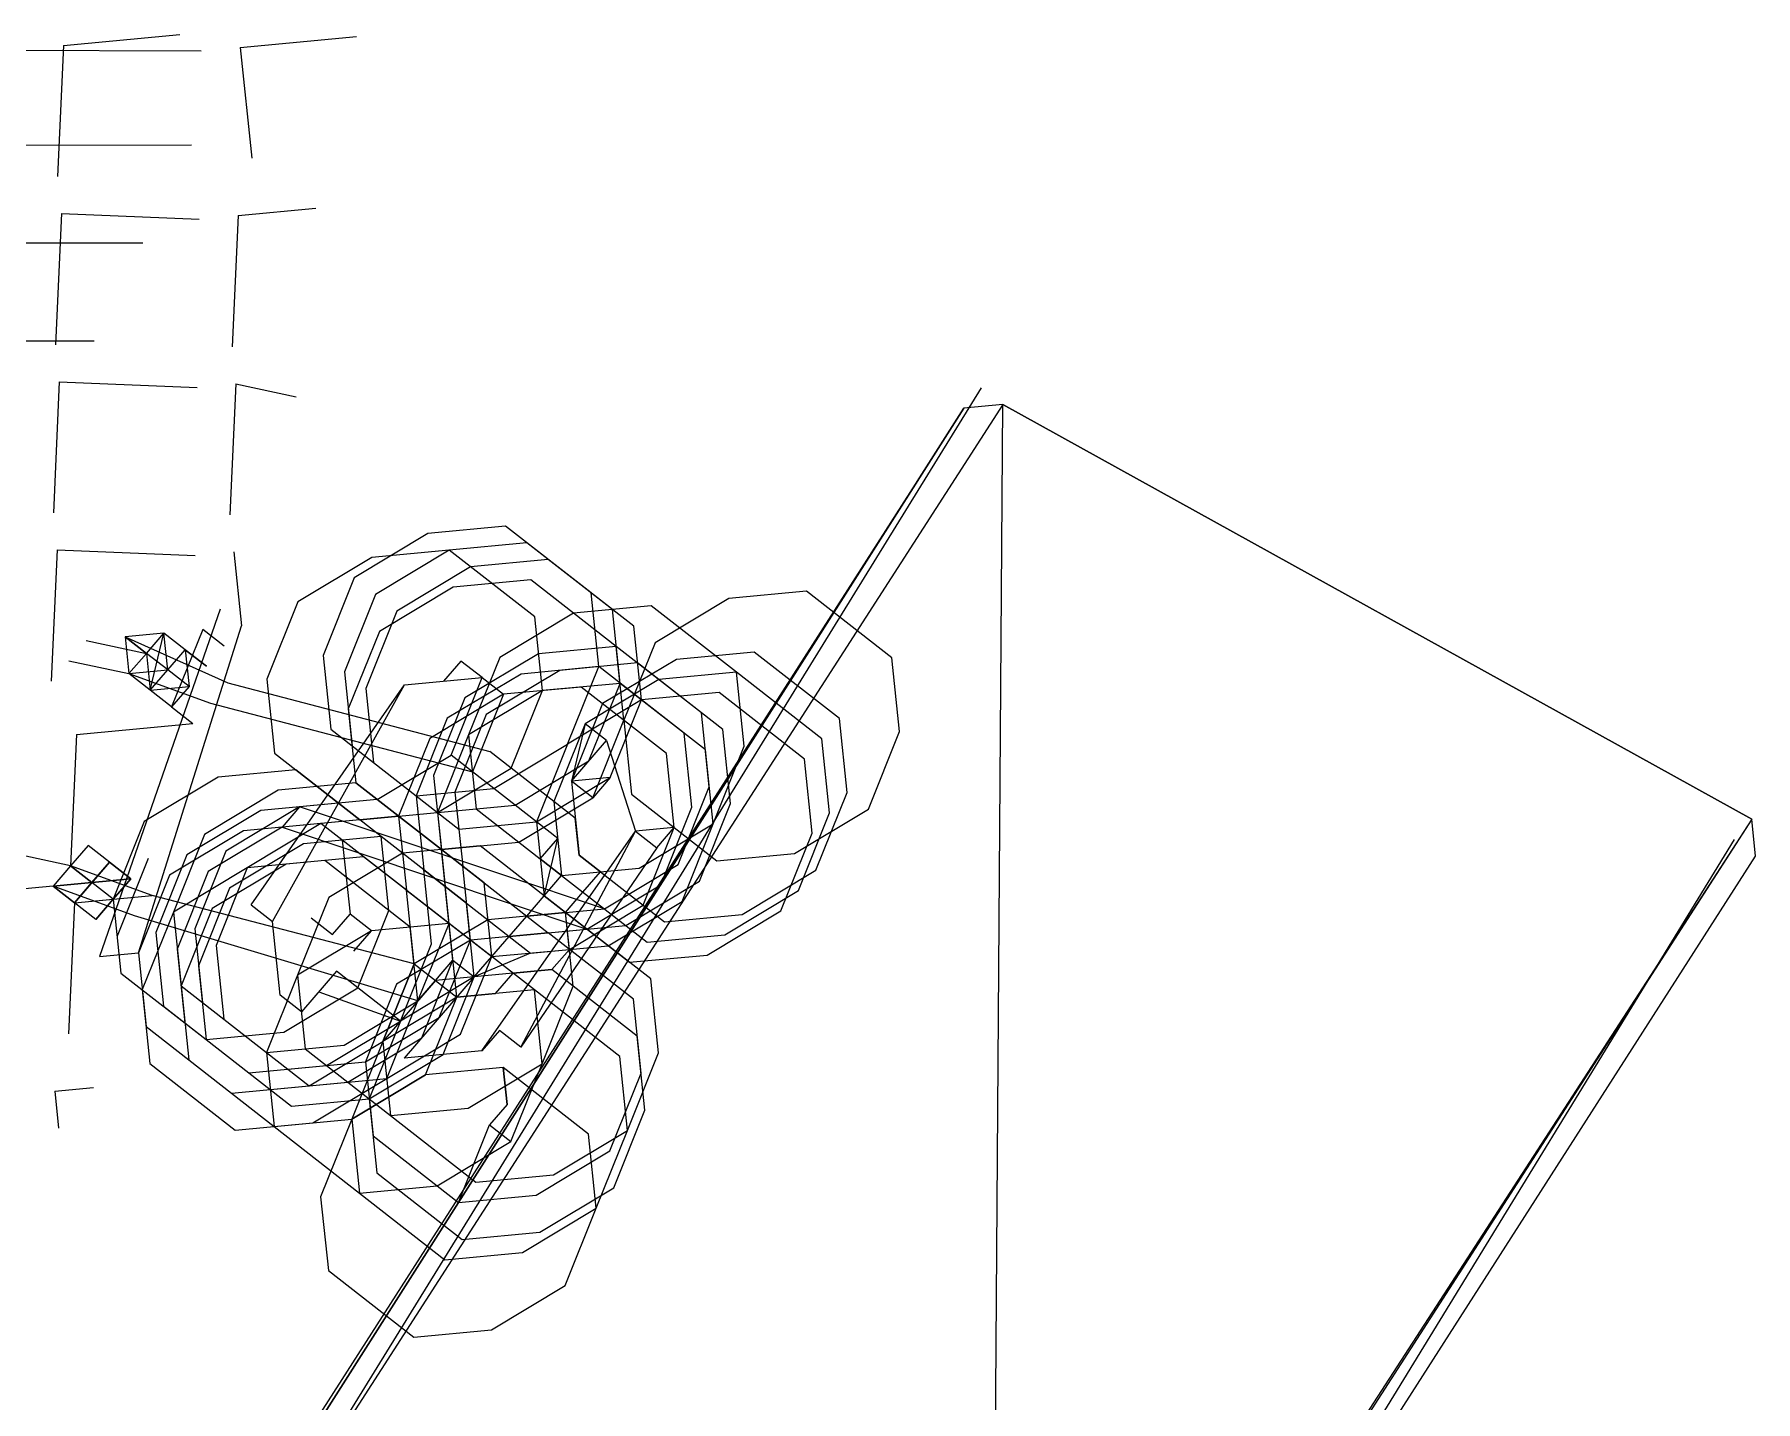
# Paper-space layout '01 Roof Support Layout' of a CAD drawing. Header units: millimetres. Extents: x 5 to 415, y 7 to 290.
# Drawn here: x 130.479 to 134.464, y 115.396 to 118.562 of the extents above; entities that cross this region are included whole.
import ezdxf

# ---------------------------------------------------------------- set-up
doc = ezdxf.new("R2010")
doc.units = ezdxf.units.MM
doc.layers.add('GA_REFERENCE', color=253, linetype='Continuous')

# ---------------------------------------------------------------- blocks, each defined once
blk = doc.blocks.new('SHEET_01_ROOF')
at = {"layer": 'GA_REFERENCE', "lineweight": 5}
for p, q in [((130.8652, 118.5236), (126.4149, 118.5358)), ((130.546, 118.5367), (130.5323, 118.2329)), ((130.546, 118.5367), (130.8158, 118.5622)), ((130.9552, 118.5321), (131.2249, 118.5576)), ((130.9552, 118.5321), (130.9819, 118.2753)), ((130.8426, 118.3054), (126.2123, 118.3006)), ((130.5412, 118.1473), (130.5275, 117.8435)), ((130.5412, 118.1473), (130.8604, 118.1342)), ((130.9503, 118.1427), (130.9366, 117.8389)), ((130.9503, 118.1427), (131.1301, 118.1597)), ((130.73, 118.0787), (126.0997, 118.0739)), ((130.6174, 117.852), (125.9872, 117.8472)), ((130.5364, 117.7579), (130.5227, 117.4541)), ((130.5364, 117.7579), (130.8556, 117.7448)), ((130.9455, 117.7533), (130.9317, 117.4495)), ((130.9455, 117.7533), (131.0848, 117.7232)), ((131.0016, 115.036), (132.6717, 117.7433)), ((132.6312, 117.6963), (130.9521, 115.0745)), ((132.6312, 117.6963), (130.9926, 115.1216)), ((130.9926, 115.1216), (132.6312, 117.6963)), ((132.6312, 117.6963), (130.9926, 115.1216)), ((132.7211, 117.7048), (131.0016, 115.036)), ((132.7211, 117.7048), (132.6312, 117.6963)), ((132.7211, 117.7048), (132.6312, 117.6963)), ((132.6954, 114.029), (132.7211, 117.7048)), ((132.6954, 114.029), (132.7211, 117.7048)), ((134.4555, 116.7448), (132.7211, 117.7048)), ((132.7211, 117.7048), (134.4555, 116.7448)), ((134.4555, 116.7448), (132.7211, 117.7048)), ((131.57, 117.4233), (131.3902, 117.4063)), ((131.7677, 117.2691), (131.57, 117.4233)), ((131.3902, 117.4063), (131.2193, 117.3038)), ((131.6194, 117.3847), (131.4396, 117.3678)), ((131.8171, 117.2305), (131.6194, 117.3847)), ((130.5316, 117.3685), (130.5178, 117.0647)), ((130.5316, 117.3685), (130.8507, 117.3554)), ((130.9406, 117.3639), (130.9585, 117.1927)), ((131.2598, 117.3508), (131.0889, 117.2482)), ((131.4396, 117.3678), (131.2598, 117.3508)), ((131.4396, 117.3678), (131.2687, 117.2652)), ((131.6373, 117.2136), (131.4396, 117.3678)), ((131.6688, 117.3462), (131.489, 117.3292)), ((131.8666, 117.1919), (131.6688, 117.3462)), ((131.2193, 117.3038), (131.1472, 117.1241)), ((131.489, 117.3292), (131.3181, 117.2267)), ((131.6284, 117.2992), (131.4485, 117.2822)), ((131.8261, 117.1449), (131.6284, 117.2992)), ((131.2687, 117.2652), (131.1966, 117.0856)), ((131.4485, 117.2822), (131.2776, 117.1796)), ((131.7856, 117.0979), (131.7677, 117.2691)), ((132.0869, 117.256), (131.916, 117.1534)), ((132.0869, 117.256), (131.916, 117.1534)), ((132.0869, 117.256), (131.916, 117.1534)), ((132.2667, 117.2729), (132.0869, 117.256)), ((132.2667, 117.2729), (132.0869, 117.256)), ((132.2667, 117.2729), (132.0869, 117.256)), ((132.4643, 117.1187), (132.2667, 117.2729)), ((132.4643, 117.1187), (132.2667, 117.2729)), ((132.4643, 117.1187), (132.2667, 117.2729)), ((130.9091, 117.2313), (130.6296, 116.427)), ((131.0889, 117.2482), (131.0168, 117.0686)), ((131.3181, 117.2267), (131.246, 117.047)), ((131.7272, 117.2221), (131.5563, 117.1195)), ((131.9071, 117.239), (131.7272, 117.2221)), ((131.835, 117.0593), (131.8171, 117.2305)), ((132.1047, 117.0848), (131.9071, 117.239)), ((130.7787, 117.1758), (130.6887, 117.1673)), ((130.7195, 116.4355), (130.9585, 117.1927)), ((130.7382, 117.1287), (130.7787, 117.1758)), ((130.7382, 117.1287), (130.7787, 117.1758)), ((130.7471, 117.0431), (130.7787, 117.1758)), ((130.7876, 117.0902), (130.7787, 117.1758)), ((130.8281, 117.1372), (130.7787, 117.1758)), ((130.8686, 117.1842), (130.7965, 117.0046)), ((130.918, 117.1457), (130.8686, 117.1842)), ((131.2776, 117.1796), (131.2055, 117)), ((131.6551, 117.0424), (131.6373, 117.2136)), ((131.8844, 117.0208), (131.8666, 117.1919)), ((130.5988, 117.1588), (130.7382, 117.1287)), ((130.6887, 117.1673), (130.9269, 117.0601)), ((130.7382, 117.1287), (130.6887, 117.1673)), ((130.6887, 117.1673), (130.6977, 117.0817)), ((130.6887, 117.1673), (130.7382, 117.1287)), ((130.7382, 117.1287), (130.6887, 117.1673)), ((130.7876, 117.0902), (130.8281, 117.1372)), ((130.7876, 117.0902), (130.8281, 117.1372)), ((130.7876, 117.0902), (130.8281, 117.1372)), ((130.8281, 117.1372), (130.8281, 117.1372)), ((130.8281, 117.1372), (130.837, 117.0516)), ((130.8281, 117.1372), (130.8281, 117.1372)), ((130.8281, 117.1372), (130.837, 117.0516)), ((130.8281, 117.1372), (130.837, 117.0516)), ((130.8281, 117.1372), (130.8775, 117.0987)), ((130.8775, 117.0987), (130.8281, 117.1372)), ((130.8281, 117.1372), (130.837, 117.0516)), ((131.8261, 117.1449), (131.6462, 117.128)), ((131.8261, 117.1449), (131.6462, 117.128)), ((131.8261, 117.1449), (131.6462, 117.128)), ((131.8261, 117.1449), (131.6462, 117.128)), ((131.8261, 117.1449), (131.6462, 117.128)), ((131.8261, 117.1449), (131.6462, 117.128)), ((131.8261, 117.1449), (131.6462, 117.128)), ((131.8261, 117.1449), (131.6462, 117.128)), ((131.8261, 117.1449), (131.6462, 117.128)), ((131.8261, 117.1449), (131.6462, 117.128)), ((131.8261, 117.1449), (131.6462, 117.128)), ((132.0237, 116.9907), (131.8261, 117.1449)), ((131.8439, 116.9737), (131.8261, 117.1449)), ((132.0237, 116.9907), (131.8261, 117.1449)), ((132.0237, 116.9907), (131.8261, 117.1449)), ((132.0237, 116.9907), (131.8261, 117.1449)), ((132.0237, 116.9907), (131.8261, 117.1449)), ((132.0237, 116.9907), (131.8261, 117.1449)), ((132.0237, 116.9907), (131.8261, 117.1449)), ((132.0237, 116.9907), (131.8261, 117.1449)), ((132.0237, 116.9907), (131.8261, 117.1449)), ((132.0237, 116.9907), (131.8261, 117.1449)), ((132.0237, 116.9907), (131.8261, 117.1449)), ((131.916, 117.1534), (131.8439, 116.9737)), ((131.916, 117.1534), (131.8439, 116.9737)), ((131.916, 117.1534), (131.8439, 116.9737)), ((130.5583, 117.1117), (130.6977, 117.0817)), ((130.6977, 117.0817), (130.7382, 117.1287)), ((130.7382, 117.1287), (130.6977, 117.0817)), ((130.6977, 117.0817), (130.7382, 117.1287)), ((130.7876, 117.0902), (130.7382, 117.1287)), ((130.7382, 117.1287), (130.7382, 117.1287)), ((130.7382, 117.1287), (130.7471, 117.0431)), ((130.7876, 117.0902), (130.7382, 117.1287)), ((130.7876, 117.0902), (130.7382, 117.1287)), ((131.1472, 117.1241), (131.165, 116.9529)), ((131.4664, 117.111), (131.4259, 117.064)), ((131.5158, 117.0725), (131.4664, 117.111)), ((131.6462, 117.128), (131.4753, 117.0254)), ((131.6462, 117.128), (131.4753, 117.0254)), ((131.6462, 117.128), (131.4753, 117.0254)), ((131.6462, 117.128), (131.4753, 117.0254)), ((131.6462, 117.128), (131.4753, 117.0254)), ((131.6462, 117.128), (131.4753, 117.0254)), ((131.6462, 117.128), (131.4753, 117.0254)), ((131.6462, 117.128), (131.4753, 117.0254)), ((131.6462, 117.128), (131.4753, 117.0254)), ((131.6462, 117.128), (131.4753, 117.0254)), ((131.6462, 117.128), (131.4753, 117.0254)), ((131.5563, 117.1195), (131.4842, 116.9398)), ((131.7856, 117.0979), (131.6057, 117.0809)), ((131.7856, 117.0979), (131.6057, 117.0809)), ((131.7856, 117.0979), (131.6057, 117.0809)), ((131.7856, 117.0979), (131.6057, 117.0809)), ((131.7856, 117.0979), (131.6057, 117.0809)), ((131.8755, 117.1064), (131.6956, 117.0894)), ((131.8755, 117.1064), (131.6956, 117.0894)), ((131.7135, 116.9182), (131.7856, 117.0979)), ((131.9832, 116.9437), (131.7856, 117.0979)), ((131.9832, 116.9437), (131.7856, 117.0979)), ((131.9832, 116.9437), (131.7856, 117.0979)), ((131.9832, 116.9437), (131.7856, 117.0979)), ((131.9832, 116.9437), (131.7856, 117.0979)), ((131.9654, 117.1148), (131.7945, 117.0123)), ((131.9654, 117.1148), (131.7945, 117.0123)), ((131.9654, 117.1148), (131.7945, 117.0123)), ((131.9654, 117.1148), (131.7945, 117.0123)), ((132.0731, 116.9522), (131.8755, 117.1064)), ((132.0731, 116.9522), (131.8755, 117.1064)), ((132.1452, 117.1318), (131.9654, 117.1148)), ((132.1452, 117.1318), (131.9654, 117.1148)), ((132.1452, 117.1318), (131.9654, 117.1148)), ((132.1452, 117.1318), (131.9654, 117.1148)), ((132.3429, 116.9776), (132.1452, 117.1318)), ((132.3429, 116.9776), (132.1452, 117.1318)), ((132.3429, 116.9776), (132.1452, 117.1318)), ((132.3429, 116.9776), (132.1452, 117.1318)), ((132.4822, 116.9475), (132.4643, 117.1187)), ((132.4822, 116.9475), (132.4643, 117.1187)), ((132.4822, 116.9475), (132.4643, 117.1187)), ((130.6977, 117.0817), (130.7876, 117.0902)), ((130.6977, 117.0817), (130.8864, 117.0131)), ((130.6977, 117.0817), (130.6977, 117.0817)), ((130.6977, 117.0817), (130.6977, 117.0817)), ((130.7471, 117.0431), (130.6977, 117.0817)), ((130.7471, 117.0431), (130.7876, 117.0902)), ((130.7471, 117.0431), (130.7876, 117.0902)), ((130.7471, 117.0431), (130.7876, 117.0902)), ((130.7471, 117.0431), (130.7876, 117.0902)), ((130.7471, 117.0431), (130.7876, 117.0902)), ((130.837, 117.0516), (130.7876, 117.0902)), ((130.9269, 117.0601), (131.5336, 116.9013)), ((131.0168, 117.0686), (131.0346, 116.8974)), ((131.1966, 117.0856), (131.2145, 116.9144)), ((131.336, 117.0555), (131.5158, 117.0725)), ((131.6057, 117.0809), (131.4348, 116.9784)), ((131.6057, 117.0809), (131.4348, 116.9784)), ((131.6057, 117.0809), (131.4348, 116.9784)), ((131.6057, 117.0809), (131.4348, 116.9784)), ((131.6057, 117.0809), (131.4348, 116.9784)), ((131.4437, 116.8928), (131.5158, 117.0725)), ((131.5158, 117.0725), (131.5652, 117.0339)), ((131.6956, 117.0894), (131.5247, 116.9869)), ((131.6956, 117.0894), (131.5247, 116.9869)), ((131.835, 117.0593), (131.6551, 117.0424)), ((131.835, 117.0593), (131.6551, 117.0424)), ((131.9249, 117.0678), (131.754, 116.9652)), ((131.7629, 116.8797), (131.835, 117.0593)), ((132.0326, 116.9051), (131.835, 117.0593)), ((132.0326, 116.9051), (131.835, 117.0593)), ((132.1047, 117.0848), (131.9249, 117.0678)), ((132.1225, 116.9136), (132.1047, 117.0848)), ((132.3024, 116.9306), (132.1047, 117.0848)), ((130.7471, 117.0431), (130.837, 117.0516)), ((130.7471, 117.0431), (130.7471, 117.0431)), ((130.7965, 117.0046), (130.7471, 117.0431)), ((130.7471, 117.0431), (130.7471, 117.0431)), ((130.7471, 117.0431), (130.7471, 117.0431)), ((130.837, 117.0516), (130.7965, 117.0046)), ((130.837, 117.0516), (130.7965, 117.0046)), ((130.9804, 116.5465), (131.336, 117.0555)), ((131.0298, 116.508), (131.336, 117.0555)), ((131.246, 117.047), (131.2639, 116.8758)), ((131.5652, 117.0339), (131.3943, 116.9313)), ((131.4753, 117.0254), (131.4032, 116.8458)), ((131.4753, 117.0254), (131.4032, 116.8458)), ((131.4753, 117.0254), (131.4032, 116.8458)), ((131.4753, 117.0254), (131.4032, 116.8458)), ((131.4753, 117.0254), (131.4032, 116.8458)), ((131.4753, 117.0254), (131.4032, 116.8458)), ((131.4753, 117.0254), (131.4032, 116.8458)), ((131.4753, 117.0254), (131.4032, 116.8458)), ((131.4753, 117.0254), (131.4032, 116.8458)), ((131.4753, 117.0254), (131.4032, 116.8458)), ((131.4753, 117.0254), (131.4032, 116.8458)), ((131.6551, 117.0424), (131.4842, 116.9398)), ((131.6551, 117.0424), (131.4842, 116.9398)), ((131.5652, 117.0339), (131.4931, 116.8542)), ((131.7451, 117.0508), (131.5652, 117.0339)), ((131.5831, 116.8627), (131.6551, 117.0424)), ((131.8844, 117.0208), (131.7135, 116.9182)), ((131.9427, 116.8966), (131.7451, 117.0508)), ((131.8123, 116.8411), (131.8844, 117.0208)), ((132.0642, 117.0377), (131.8844, 117.0208)), ((132.2619, 116.8835), (132.0642, 117.0377)), ((130.7965, 117.0046), (130.8459, 116.966)), ((130.8864, 117.0131), (131.4931, 116.8542)), ((131.2055, 117), (131.2234, 116.8288)), ((131.4348, 116.9784), (131.3627, 116.7987)), ((131.4348, 116.9784), (131.3627, 116.7987)), ((131.4348, 116.9784), (131.3627, 116.7987)), ((131.4348, 116.9784), (131.3627, 116.7987)), ((131.4348, 116.9784), (131.3627, 116.7987)), ((131.5247, 116.9869), (131.4526, 116.8072)), ((131.5247, 116.9869), (131.4526, 116.8072)), ((131.7945, 117.0123), (131.7224, 116.8326)), ((131.7945, 117.0123), (131.7224, 116.8326)), ((131.7945, 117.0123), (131.7224, 116.8326)), ((131.7945, 117.0123), (131.7224, 116.8326)), ((132.0415, 116.8195), (132.0237, 116.9907)), ((132.0415, 116.8195), (132.0237, 116.9907)), ((132.0415, 116.8195), (132.0237, 116.9907)), ((132.0415, 116.8195), (132.0237, 116.9907)), ((132.0415, 116.8195), (132.0237, 116.9907)), ((132.0415, 116.8195), (132.0237, 116.9907)), ((132.0415, 116.8195), (132.0237, 116.9907)), ((132.0415, 116.8195), (132.0237, 116.9907)), ((132.0415, 116.8195), (132.0237, 116.9907)), ((132.0415, 116.8195), (132.0237, 116.9907)), ((132.0415, 116.8195), (132.0237, 116.9907)), ((132.3607, 116.8064), (132.3429, 116.9776)), ((132.3607, 116.8064), (132.3429, 116.9776)), ((132.3607, 116.8064), (132.3429, 116.9776)), ((132.3607, 116.8064), (132.3429, 116.9776)), ((130.5761, 116.9405), (130.5624, 116.6367)), ((130.5761, 116.9405), (130.8459, 116.966)), ((131.165, 116.9529), (131.3627, 116.7987)), ((131.4842, 116.9398), (131.4121, 116.7602)), ((131.4842, 116.9398), (131.4121, 116.7602)), ((131.4842, 116.9398), (131.5021, 116.7686)), ((131.754, 116.9652), (131.6819, 116.7856)), ((131.754, 116.9652), (131.7224, 116.8326)), ((131.8034, 116.9267), (131.754, 116.9652)), ((131.7718, 116.7941), (131.8439, 116.9737)), ((131.8439, 116.9737), (131.8617, 116.8026)), ((131.8439, 116.9737), (131.8617, 116.8026)), ((131.8439, 116.9737), (131.8617, 116.8026)), ((132.001, 116.7725), (131.9832, 116.9437)), ((132.001, 116.7725), (131.9832, 116.9437)), ((132.001, 116.7725), (131.9832, 116.9437)), ((132.001, 116.7725), (131.9832, 116.9437)), ((132.001, 116.7725), (131.9832, 116.9437)), ((132.091, 116.781), (132.0731, 116.9522)), ((132.091, 116.781), (132.0731, 116.9522)), ((132.4101, 116.7679), (132.4822, 116.9475)), ((132.4101, 116.7679), (132.4822, 116.9475)), ((132.4101, 116.7679), (132.4822, 116.9475)), ((131.0346, 116.8974), (131.2323, 116.7432)), ((131.2145, 116.9144), (131.4121, 116.7602)), ((131.3943, 116.9313), (131.3222, 116.7517)), ((131.5831, 116.8627), (131.5336, 116.9013)), ((131.5426, 116.8157), (131.7135, 116.9182)), ((131.7135, 116.9182), (131.6414, 116.7386)), ((131.7224, 116.8326), (131.8034, 116.9267)), ((131.8034, 116.9267), (131.8706, 116.717)), ((131.9605, 116.7255), (131.9427, 116.8966)), ((132.0505, 116.7339), (132.0326, 116.9051)), ((132.0505, 116.7339), (132.0326, 116.9051)), ((132.0505, 116.7339), (132.1225, 116.9136)), ((132.3202, 116.7594), (132.3024, 116.9306)), ((131.0841, 116.8589), (130.9042, 116.8419)), ((131.2817, 116.7047), (131.0841, 116.8589)), ((131.2639, 116.8758), (131.4616, 116.7216)), ((131.2728, 116.7902), (131.4437, 116.8928)), ((131.4121, 116.7602), (131.5831, 116.8627)), ((131.4931, 116.8542), (131.4437, 116.8928)), ((131.6325, 116.8241), (131.5831, 116.8627)), ((131.592, 116.7771), (131.7629, 116.8797)), ((132.2797, 116.7124), (132.2619, 116.8835)), ((130.9042, 116.8419), (130.7333, 116.7393)), ((131.2234, 116.8288), (131.0436, 116.8118)), ((131.2234, 116.8288), (131.4211, 116.6745)), ((131.4211, 116.6745), (131.2234, 116.8288)), ((131.4032, 116.8458), (131.4211, 116.6745)), ((131.4032, 116.8458), (131.4211, 116.6745)), ((131.4032, 116.8458), (131.4211, 116.6745)), ((131.4032, 116.8458), (131.4211, 116.6745)), ((131.4032, 116.8458), (131.4211, 116.6745)), ((131.4032, 116.8458), (131.4211, 116.6745)), ((131.4032, 116.8458), (131.4211, 116.6745)), ((131.4032, 116.8458), (131.4211, 116.6745)), ((131.4032, 116.8458), (131.4211, 116.6745)), ((131.4032, 116.8458), (131.4211, 116.6745)), ((131.4032, 116.8458), (131.4211, 116.6745)), ((131.5426, 116.8157), (131.4931, 116.8542)), ((131.6819, 116.7856), (131.6325, 116.8241)), ((131.6414, 116.7386), (131.8123, 116.8411)), ((131.8123, 116.8411), (131.7224, 116.8326)), ((131.7718, 116.7941), (131.7224, 116.8326)), ((131.7224, 116.8326), (131.7402, 116.6614)), ((131.7224, 116.8326), (131.7402, 116.6614)), ((131.7224, 116.8326), (131.7402, 116.6614)), ((131.7224, 116.8326), (131.7402, 116.6614)), ((131.8123, 116.8411), (131.7718, 116.7941)), ((131.9695, 116.6399), (132.0415, 116.8195)), ((131.9695, 116.6399), (132.0415, 116.8195)), ((131.9695, 116.6399), (132.0415, 116.8195)), ((131.9695, 116.6399), (132.0415, 116.8195)), ((131.9695, 116.6399), (132.0415, 116.8195)), ((131.9695, 116.6399), (132.0415, 116.8195)), ((131.9695, 116.6399), (132.0415, 116.8195)), ((131.9695, 116.6399), (132.0415, 116.8195)), ((131.9695, 116.6399), (132.0415, 116.8195)), ((131.9695, 116.6399), (132.0415, 116.8195)), ((131.9695, 116.6399), (132.0415, 116.8195)), ((131.0436, 116.8118), (130.8726, 116.7092)), ((131.1829, 116.7818), (131.0031, 116.7648)), ((131.2728, 116.7902), (131.093, 116.7733)), ((131.2728, 116.7902), (131.093, 116.7733)), ((131.2728, 116.7902), (131.093, 116.7733)), ((131.2728, 116.7902), (131.093, 116.7733)), ((131.3806, 116.6275), (131.1829, 116.7818)), ((131.4705, 116.636), (131.2728, 116.7902)), ((131.4705, 116.636), (131.2728, 116.7902)), ((131.4705, 116.636), (131.2728, 116.7902)), ((131.4705, 116.636), (131.2728, 116.7902)), ((131.3627, 116.7987), (131.5426, 116.8157)), ((131.3627, 116.7987), (131.3806, 116.6275)), ((131.3627, 116.7987), (131.3806, 116.6275)), ((131.3627, 116.7987), (131.3806, 116.6275)), ((131.3627, 116.7987), (131.3806, 116.6275)), ((131.3627, 116.7987), (131.3806, 116.6275)), ((131.4121, 116.7602), (131.592, 116.7771)), ((131.4526, 116.8072), (131.4705, 116.636)), ((131.4526, 116.8072), (131.4705, 116.636)), ((131.592, 116.7771), (131.5426, 116.8157)), ((131.6414, 116.7386), (131.592, 116.7771)), ((131.6009, 116.6915), (131.7718, 116.7941)), ((131.6819, 116.7856), (131.6997, 116.6144)), ((131.7313, 116.747), (131.6819, 116.7856)), ((131.8617, 116.8026), (132.0594, 116.6484)), ((131.8617, 116.8026), (132.0594, 116.6484)), ((131.8617, 116.8026), (132.0594, 116.6484)), ((132.0189, 116.6013), (132.091, 116.781)), ((132.0189, 116.6013), (132.091, 116.781)), ((132.2886, 116.6268), (132.3607, 116.8064)), ((132.2886, 116.6268), (132.3607, 116.8064)), ((132.2886, 116.6268), (132.3607, 116.8064)), ((132.2886, 116.6268), (132.3607, 116.8064)), ((130.7333, 116.7393), (130.6612, 116.5596)), ((131.0031, 116.7648), (130.8321, 116.6622)), ((131.093, 116.7733), (130.922, 116.6707)), ((131.093, 116.7733), (130.922, 116.6707)), ((131.093, 116.7733), (130.922, 116.6707)), ((131.093, 116.7733), (130.922, 116.6707)), ((131.093, 116.7733), (131.0525, 116.7262)), ((131.2323, 116.7432), (131.0525, 116.7262)), ((131.2323, 116.7432), (131.0525, 116.7262)), ((131.2323, 116.7432), (131.0525, 116.7262)), ((131.2323, 116.7432), (131.0525, 116.7262)), ((131.2323, 116.7432), (131.0525, 116.7262)), ((131.2323, 116.7432), (131.0525, 116.7262)), ((131.2323, 116.7432), (131.0525, 116.7262)), ((131.2323, 116.7432), (131.0525, 116.7262)), ((131.2323, 116.7432), (131.0525, 116.7262)), ((131.2323, 116.7432), (131.0525, 116.7262)), ((131.2323, 116.7432), (131.0525, 116.7262)), ((131.2323, 116.7432), (131.0525, 116.7262)), ((131.2323, 116.7432), (131.0525, 116.7262)), ((131.7986, 116.5373), (131.093, 116.7733)), ((131.3222, 116.7517), (131.1424, 116.7347)), ((131.3222, 116.7517), (131.1424, 116.7347)), ((131.2323, 116.7432), (131.4121, 116.7602)), ((131.43, 116.589), (131.2323, 116.7432)), ((131.43, 116.589), (131.2323, 116.7432)), ((131.43, 116.589), (131.2323, 116.7432)), ((131.43, 116.589), (131.2323, 116.7432)), ((131.43, 116.589), (131.2323, 116.7432)), ((131.43, 116.589), (131.2323, 116.7432)), ((131.43, 116.589), (131.2323, 116.7432)), ((131.43, 116.589), (131.2323, 116.7432)), ((131.43, 116.589), (131.2323, 116.7432)), ((131.43, 116.589), (131.2323, 116.7432)), ((131.43, 116.589), (131.2323, 116.7432)), ((131.43, 116.589), (131.2323, 116.7432)), ((131.43, 116.589), (131.2323, 116.7432)), ((131.3222, 116.7517), (131.3401, 116.5805)), ((131.5199, 116.5974), (131.3222, 116.7517)), ((131.5199, 116.5974), (131.3222, 116.7517)), ((131.4121, 116.7602), (131.43, 116.589)), ((131.4121, 116.7602), (131.43, 116.589)), ((131.4616, 116.7216), (131.6414, 116.7386)), ((131.5021, 116.7686), (131.6997, 116.6144)), ((131.6414, 116.7386), (131.6592, 116.5674)), ((131.6908, 116.7), (131.6414, 116.7386)), ((131.7402, 116.6614), (131.7313, 116.747)), ((131.929, 116.5928), (132.001, 116.7725)), ((131.929, 116.5928), (132.001, 116.7725)), ((131.929, 116.5928), (132.001, 116.7725)), ((131.929, 116.5928), (132.001, 116.7725)), ((131.929, 116.5928), (132.001, 116.7725)), ((132.2392, 116.6653), (132.4101, 116.7679)), ((132.2392, 116.6653), (132.4101, 116.7679)), ((132.2392, 116.6653), (132.4101, 116.7679)), ((132.2481, 116.5797), (132.3202, 116.7594)), ((134.4555, 116.7448), (132.6954, 114.029)), ((134.4555, 116.7448), (132.7359, 114.076)), ((134.4644, 116.6592), (134.4555, 116.7448)), ((134.4644, 116.6592), (134.4555, 116.7448)), ((130.9626, 116.7177), (130.7916, 116.6151)), ((130.9626, 116.7177), (130.7916, 116.6151)), ((130.9626, 116.7177), (130.7916, 116.6151)), ((130.9626, 116.7177), (130.7916, 116.6151)), ((130.8726, 116.7092), (130.8005, 116.5296)), ((131.0525, 116.7262), (130.8815, 116.6236)), ((131.0525, 116.7262), (130.8815, 116.6236)), ((131.0525, 116.7262), (130.8815, 116.6236)), ((131.0525, 116.7262), (130.8815, 116.6236)), ((131.0525, 116.7262), (130.8815, 116.6236)), ((131.0525, 116.7262), (130.8815, 116.6236)), ((131.0525, 116.7262), (130.8815, 116.6236)), ((131.0525, 116.7262), (130.8815, 116.6236)), ((131.0525, 116.7262), (130.8815, 116.6236)), ((131.0525, 116.7262), (130.8815, 116.6236)), ((131.0525, 116.7262), (130.8815, 116.6236)), ((131.0525, 116.7262), (130.8815, 116.6236)), ((131.0525, 116.7262), (130.8815, 116.6236)), ((131.1424, 116.7347), (130.9626, 116.7177)), ((131.1424, 116.7347), (130.9626, 116.7177)), ((131.1424, 116.7347), (130.9626, 116.7177)), ((131.1424, 116.7347), (130.9626, 116.7177)), ((131.1424, 116.7347), (130.9714, 116.6321)), ((131.1424, 116.7347), (130.9714, 116.6321)), ((131.0525, 116.7262), (131.7581, 116.4903)), ((131.2817, 116.7047), (131.1019, 116.6877)), ((131.2817, 116.7047), (131.1019, 116.6877)), ((131.3401, 116.5805), (131.1424, 116.7347)), ((131.3401, 116.5805), (131.1424, 116.7347)), ((131.3401, 116.5805), (131.1424, 116.7347)), ((131.3401, 116.5805), (131.1424, 116.7347)), ((131.4794, 116.5504), (131.2817, 116.7047)), ((131.2996, 116.5334), (131.2817, 116.7047)), ((131.4794, 116.5504), (131.2817, 116.7047)), ((131.515, 116.208), (131.8706, 116.717)), ((131.605, 116.2165), (131.8706, 116.717)), ((131.6503, 116.653), (131.6908, 116.7)), ((131.6592, 116.5674), (131.6908, 116.7)), ((131.9605, 116.7255), (131.8706, 116.717)), ((131.8706, 116.717), (131.92, 116.6784)), ((131.8706, 116.717), (131.92, 116.6784)), ((131.8795, 116.6314), (132.0505, 116.7339)), ((131.8885, 116.5458), (131.9605, 116.7255)), ((131.92, 116.6784), (131.9605, 116.7255)), ((131.9784, 116.5543), (132.0505, 116.7339)), ((131.9784, 116.5543), (132.0505, 116.7339)), ((132.2076, 116.5327), (132.2797, 116.7124)), ((134.415, 116.6978), (132.7853, 114.0375)), ((130.5624, 116.6367), (130.4231, 116.6668)), ((130.6029, 116.6838), (130.5624, 116.6367)), ((130.6523, 116.6452), (130.6029, 116.6838)), ((130.6523, 116.6452), (130.6029, 116.6838)), ((130.6523, 116.6452), (130.6029, 116.6838)), ((130.8321, 116.6622), (130.76, 116.4825)), ((130.922, 116.6707), (130.8499, 116.491)), ((130.922, 116.6707), (130.8499, 116.491)), ((130.922, 116.6707), (130.8499, 116.491)), ((130.922, 116.6707), (130.8499, 116.491)), ((131.1019, 116.6877), (130.9309, 116.5851)), ((131.1019, 116.6877), (130.9309, 116.5851)), ((131.2412, 116.6576), (131.0614, 116.6406)), ((131.3311, 116.6661), (131.1602, 116.5635)), ((131.1918, 116.6962), (131.2096, 116.525)), ((131.4389, 116.5034), (131.2412, 116.6576)), ((131.511, 116.683), (131.3311, 116.6661)), ((131.4211, 116.6745), (131.6009, 116.6915)), ((131.4211, 116.6745), (131.6187, 116.5203)), ((131.4211, 116.6745), (131.6187, 116.5203)), ((131.4211, 116.6745), (131.6187, 116.5203)), ((131.4211, 116.6745), (131.6187, 116.5203)), ((131.4211, 116.6745), (131.6187, 116.5203)), ((131.4211, 116.6745), (131.6187, 116.5203)), ((131.4211, 116.6745), (131.6187, 116.5203)), ((131.4211, 116.6745), (131.6187, 116.5203)), ((131.4211, 116.6745), (131.6187, 116.5203)), ((131.4211, 116.6745), (131.6187, 116.5203)), ((131.4211, 116.6745), (131.6187, 116.5203)), ((131.4389, 116.5034), (131.4211, 116.6745)), ((131.7086, 116.5288), (131.511, 116.683)), ((131.92, 116.6784), (131.605, 116.2165)), ((131.7402, 116.6614), (131.9379, 116.5072)), ((131.7402, 116.6614), (131.9379, 116.5072)), ((131.7402, 116.6614), (131.9379, 116.5072)), ((131.7402, 116.6614), (131.9379, 116.5072)), ((131.7896, 116.6229), (131.7402, 116.6614)), ((132.0594, 116.6484), (132.2392, 116.6653)), ((132.0594, 116.6484), (132.2392, 116.6653)), ((132.0594, 116.6484), (132.2392, 116.6653)), ((132.7853, 114.0375), (134.4644, 116.6592)), ((132.7853, 114.0375), (134.4644, 116.6592)), ((130.5624, 116.6367), (130.5219, 116.5897)), ((130.7511, 116.5681), (130.5624, 116.6367)), ((130.5624, 116.6367), (130.6118, 116.5982)), ((130.6118, 116.5982), (130.5624, 116.6367)), ((130.5624, 116.6367), (130.6118, 116.5982)), ((130.6523, 116.6452), (130.5713, 116.5511)), ((130.6118, 116.5982), (130.6523, 116.6452)), ((130.6118, 116.5982), (130.6523, 116.6452)), ((130.6118, 116.5982), (130.6523, 116.6452)), ((130.6118, 116.5982), (130.6523, 116.6452)), ((130.7017, 116.6067), (130.6523, 116.6452)), ((130.6523, 116.6452), (130.7017, 116.6067)), ((130.6523, 116.6452), (130.7017, 116.6067)), ((130.7422, 116.6537), (130.6701, 116.474)), ((130.7422, 116.6537), (130.7422, 116.6537)), ((130.9714, 116.6321), (130.8005, 116.5296)), ((130.8815, 116.6236), (130.8094, 116.444)), ((130.8815, 116.6236), (130.8094, 116.444)), ((130.8815, 116.6236), (130.8094, 116.444)), ((130.8815, 116.6236), (130.8094, 116.444)), ((130.8815, 116.6236), (130.8094, 116.444)), ((130.8815, 116.6236), (130.8094, 116.444)), ((130.8815, 116.6236), (130.8094, 116.444)), ((130.8815, 116.6236), (130.8094, 116.444)), ((130.8815, 116.6236), (130.8094, 116.444)), ((130.8815, 116.6236), (130.8094, 116.444)), ((130.8815, 116.6236), (130.8094, 116.444)), ((130.8815, 116.6236), (130.8094, 116.444)), ((130.8815, 116.6236), (130.8094, 116.444)), ((131.0614, 116.6406), (130.8904, 116.538)), ((130.9714, 116.6321), (130.8994, 116.4525)), ((130.9714, 116.6321), (130.8994, 116.4525)), ((131.1513, 116.6491), (130.9714, 116.6321)), ((131.349, 116.4949), (131.1513, 116.6491)), ((131.3806, 116.6275), (131.5782, 116.4733)), ((131.3806, 116.6275), (131.5782, 116.4733)), ((131.3806, 116.6275), (131.5782, 116.4733)), ((131.3806, 116.6275), (131.5782, 116.4733)), ((131.3806, 116.6275), (131.5782, 116.4733)), ((131.3984, 116.4563), (131.3806, 116.6275)), ((131.4705, 116.636), (131.6681, 116.4818)), ((131.4705, 116.636), (131.6681, 116.4818)), ((131.4883, 116.4648), (131.4705, 116.636)), ((131.4883, 116.4648), (131.4705, 116.636)), ((131.4883, 116.4648), (131.4705, 116.636)), ((131.4883, 116.4648), (131.4705, 116.636)), ((131.6997, 116.6144), (131.6503, 116.653)), ((131.6997, 116.6144), (131.8795, 116.6314)), ((131.7491, 116.5759), (131.7896, 116.6229)), ((131.7986, 116.5373), (131.9695, 116.6399)), ((131.7986, 116.5373), (131.9695, 116.6399)), ((131.7986, 116.5373), (131.9695, 116.6399)), ((131.7986, 116.5373), (131.9695, 116.6399)), ((131.7986, 116.5373), (131.9695, 116.6399)), ((131.7986, 116.5373), (131.9695, 116.6399)), ((131.7986, 116.5373), (131.9695, 116.6399)), ((131.7986, 116.5373), (131.9695, 116.6399)), ((131.7986, 116.5373), (131.9695, 116.6399)), ((131.7986, 116.5373), (131.9695, 116.6399)), ((131.7986, 116.5373), (131.9695, 116.6399)), ((132.1177, 116.5242), (132.2886, 116.6268)), ((132.1177, 116.5242), (132.2886, 116.6268)), ((132.1177, 116.5242), (132.2886, 116.6268)), ((132.1177, 116.5242), (132.2886, 116.6268)), ((130.5219, 116.5897), (130.432, 116.5812)), ((130.6118, 116.5982), (130.5219, 116.5897)), ((130.5219, 116.5897), (130.6118, 116.5982)), ((130.7106, 116.5211), (130.5219, 116.5897)), ((130.5219, 116.5897), (130.5713, 116.5511)), ((130.5713, 116.5511), (130.5219, 116.5897)), ((130.5713, 116.5511), (130.6118, 116.5982)), ((130.5713, 116.5511), (130.6118, 116.5982)), ((130.5713, 116.5511), (130.6118, 116.5982)), ((130.5713, 116.5511), (130.6118, 116.5982)), ((130.7017, 116.6067), (130.6118, 116.5982)), ((130.6118, 116.5982), (130.7017, 116.6067)), ((130.6612, 116.5596), (130.6118, 116.5982)), ((130.6612, 116.5596), (130.7017, 116.6067)), ((130.7017, 116.6067), (130.6612, 116.5596)), ((130.7916, 116.6151), (130.7195, 116.4355)), ((130.7916, 116.6151), (130.7195, 116.4355)), ((130.7916, 116.6151), (130.7195, 116.4355)), ((130.7916, 116.6151), (130.7195, 116.4355)), ((130.9309, 116.5851), (130.8589, 116.4054)), ((130.9309, 116.5851), (130.8589, 116.4054)), ((131.3579, 116.4093), (131.3401, 116.5805)), ((131.3579, 116.4093), (131.3401, 116.5805)), ((131.3579, 116.4093), (131.3401, 116.5805)), ((131.3579, 116.4093), (131.3401, 116.5805)), ((131.3401, 116.5805), (131.5377, 116.4263)), ((131.4478, 116.4178), (131.43, 116.589)), ((131.4478, 116.4178), (131.43, 116.589)), ((131.4478, 116.4178), (131.43, 116.589)), ((131.4478, 116.4178), (131.43, 116.589)), ((131.4478, 116.4178), (131.43, 116.589)), ((131.4478, 116.4178), (131.43, 116.589)), ((131.4478, 116.4178), (131.43, 116.589)), ((131.4478, 116.4178), (131.43, 116.589)), ((131.4478, 116.4178), (131.43, 116.589)), ((131.4478, 116.4178), (131.43, 116.589)), ((131.4478, 116.4178), (131.43, 116.589)), ((131.43, 116.589), (131.6276, 116.4347)), ((131.43, 116.589), (131.6276, 116.4347)), ((131.4478, 116.4178), (131.43, 116.589)), ((131.4478, 116.4178), (131.43, 116.589)), ((131.5377, 116.4263), (131.5199, 116.5974)), ((131.5377, 116.4263), (131.5199, 116.5974)), ((131.6592, 116.5674), (131.6997, 116.6144)), ((131.6997, 116.6144), (131.8974, 116.4602)), ((131.7581, 116.4903), (131.929, 116.5928)), ((131.7581, 116.4903), (131.929, 116.5928)), ((131.7581, 116.4903), (131.929, 116.5928)), ((131.7581, 116.4903), (131.929, 116.5928)), ((131.7581, 116.4903), (131.929, 116.5928)), ((131.848, 116.4988), (132.0189, 116.6013)), ((131.848, 116.4988), (132.0189, 116.6013)), ((132.0772, 116.4772), (132.2481, 116.5797)), ((130.5713, 116.5511), (130.5575, 116.2473)), ((130.5713, 116.5511), (130.7511, 116.5681)), ((130.5713, 116.5511), (130.6612, 116.5596)), ((130.6207, 116.5126), (130.5713, 116.5511)), ((130.5713, 116.5511), (130.5713, 116.5511)), ((130.5713, 116.5511), (130.5713, 116.5511)), ((130.6612, 116.5596), (130.6207, 116.5126)), ((130.6207, 116.5126), (130.6612, 116.5596)), ((130.6612, 116.5596), (130.6207, 116.5126)), ((130.6612, 116.5596), (130.679, 116.3884)), ((131.3579, 116.4093), (130.7511, 116.5681)), ((130.8904, 116.538), (130.8184, 116.3584)), ((130.9804, 116.5465), (131.0298, 116.508)), ((131.1602, 116.5635), (131.0881, 116.3838)), ((131.4972, 116.3792), (131.4794, 116.5504)), ((131.4972, 116.3792), (131.4794, 116.5504)), ((131.6187, 116.5203), (131.6592, 116.5674)), ((131.6592, 116.5674), (131.8569, 116.4132)), ((131.7086, 116.5288), (131.7491, 116.5759)), ((131.7176, 116.4432), (131.8885, 116.5458)), ((131.8075, 116.4517), (131.9784, 116.5543)), ((131.8075, 116.4517), (131.9784, 116.5543)), ((131.3668, 116.3237), (130.7106, 116.5211)), ((130.8005, 116.5296), (130.7285, 116.3499)), ((130.8005, 116.5296), (130.8184, 116.3584)), ((131.0476, 116.3368), (131.0298, 116.508)), ((131.1197, 116.5165), (131.1691, 116.4779)), ((131.1691, 116.4779), (131.2096, 116.525)), ((131.2591, 116.4864), (131.2096, 116.525)), ((131.2275, 116.3537), (131.2996, 116.5334)), ((131.4389, 116.5034), (131.2591, 116.4864)), ((131.5288, 116.5119), (131.3579, 116.4093)), ((131.3668, 116.3237), (131.4389, 116.5034)), ((131.4567, 116.3322), (131.4389, 116.5034)), ((131.6366, 116.3492), (131.4389, 116.5034)), ((131.7086, 116.5288), (131.5288, 116.5119)), ((131.5782, 116.4733), (131.6187, 116.5203)), ((131.6187, 116.5203), (131.7986, 116.5373)), ((131.6187, 116.5203), (131.7986, 116.5373)), ((131.6187, 116.5203), (131.7986, 116.5373)), ((131.6187, 116.5203), (131.7986, 116.5373)), ((131.6187, 116.5203), (131.7986, 116.5373)), ((131.6187, 116.5203), (131.7986, 116.5373)), ((131.6187, 116.5203), (131.7986, 116.5373)), ((131.6187, 116.5203), (131.7986, 116.5373)), ((131.6187, 116.5203), (131.7986, 116.5373)), ((131.6187, 116.5203), (131.7986, 116.5373)), ((131.6187, 116.5203), (131.7986, 116.5373)), ((131.6681, 116.4818), (131.848, 116.4988)), ((131.6681, 116.4818), (131.848, 116.4988)), ((131.7265, 116.3576), (131.7086, 116.5288)), ((131.9063, 116.3746), (131.7086, 116.5288)), ((131.7176, 116.4432), (131.7086, 116.5288)), ((131.9379, 116.5072), (132.1177, 116.5242)), ((131.9379, 116.5072), (132.1177, 116.5242)), ((131.9379, 116.5072), (132.1177, 116.5242)), ((131.9379, 116.5072), (132.1177, 116.5242)), ((132.0367, 116.4301), (132.2076, 116.5327)), ((130.76, 116.4825), (130.7779, 116.3113)), ((130.8499, 116.491), (130.8678, 116.3198)), ((130.8499, 116.491), (130.8678, 116.3198)), ((130.8499, 116.491), (130.8678, 116.3198)), ((130.8499, 116.491), (130.8678, 116.3198)), ((131.2591, 116.4864), (131.0881, 116.3838)), ((131.2186, 116.4393), (131.2591, 116.4864)), ((131.4883, 116.4648), (131.3174, 116.3622)), ((131.4883, 116.4648), (131.3174, 116.3622)), ((131.4883, 116.4648), (131.3174, 116.3622)), ((131.4883, 116.4648), (131.3174, 116.3622)), ((131.3668, 116.3237), (131.349, 116.4949)), ((131.4162, 116.2851), (131.4883, 116.4648)), ((131.4162, 116.2851), (131.4883, 116.4648)), ((131.4162, 116.2851), (131.4883, 116.4648)), ((131.4162, 116.2851), (131.4883, 116.4648)), ((131.6681, 116.4818), (131.4883, 116.4648)), ((131.6681, 116.4818), (131.4883, 116.4648)), ((131.6681, 116.4818), (131.4883, 116.4648)), ((131.6681, 116.4818), (131.4883, 116.4648)), ((131.5377, 116.4263), (131.5782, 116.4733)), ((131.5782, 116.4733), (131.7581, 116.4903)), ((131.5782, 116.4733), (131.7581, 116.4903)), ((131.5782, 116.4733), (131.7581, 116.4903)), ((131.5782, 116.4733), (131.7581, 116.4903)), ((131.5782, 116.4733), (131.7581, 116.4903)), ((131.8658, 116.3276), (131.6681, 116.4818)), ((131.8658, 116.3276), (131.6681, 116.4818)), ((131.8658, 116.3276), (131.6681, 116.4818)), ((131.8658, 116.3276), (131.6681, 116.4818)), ((131.8974, 116.4602), (132.0772, 116.4772)), ((130.6296, 116.427), (130.7195, 116.4355)), ((130.7195, 116.4355), (130.7374, 116.2643)), ((130.7195, 116.4355), (130.7374, 116.2643)), ((130.7195, 116.4355), (130.7374, 116.2643)), ((130.7195, 116.4355), (130.7374, 116.2643)), ((130.8094, 116.444), (130.8273, 116.2728)), ((130.8094, 116.444), (130.8273, 116.2728)), ((130.8094, 116.444), (130.8273, 116.2728)), ((130.8094, 116.444), (130.8273, 116.2728)), ((130.8094, 116.444), (130.8273, 116.2728)), ((130.8094, 116.444), (130.8273, 116.2728)), ((130.8094, 116.444), (130.8273, 116.2728)), ((130.8094, 116.444), (130.8273, 116.2728)), ((130.8094, 116.444), (130.8273, 116.2728)), ((130.8094, 116.444), (130.8273, 116.2728)), ((130.8094, 116.444), (130.8273, 116.2728)), ((130.8094, 116.444), (130.8273, 116.2728)), ((130.8094, 116.444), (130.8273, 116.2728)), ((130.8994, 116.4525), (130.9172, 116.2813)), ((130.8994, 116.4525), (130.9172, 116.2813)), ((131.3263, 116.2766), (131.3984, 116.4563)), ((131.4656, 116.2466), (131.5377, 116.4263)), ((131.4656, 116.2466), (131.5377, 116.4263)), ((131.6276, 116.4347), (131.4972, 116.3792)), ((131.4972, 116.3792), (131.5377, 116.4263)), ((131.5377, 116.4263), (131.7176, 116.4432)), ((131.6276, 116.4347), (131.8075, 116.4517)), ((131.6276, 116.4347), (131.8075, 116.4517)), ((131.6771, 116.3962), (131.7176, 116.4432)), ((131.8569, 116.4132), (132.0367, 116.4301)), ((130.679, 116.3884), (130.8767, 116.2342)), ((130.8589, 116.4054), (130.8767, 116.2342)), ((130.8589, 116.4054), (130.8767, 116.2342)), ((131.0881, 116.3838), (131.0161, 116.2041)), ((131.0881, 116.3838), (131.106, 116.2126)), ((131.1781, 116.3923), (131.0971, 116.2982)), ((131.3263, 116.2766), (131.1781, 116.3923)), ((131.2858, 116.2296), (131.3579, 116.4093)), ((131.2858, 116.2296), (131.3579, 116.4093)), ((131.2858, 116.2296), (131.3579, 116.4093)), ((131.2858, 116.2296), (131.3579, 116.4093)), ((131.3579, 116.4093), (131.2858, 116.2296)), ((131.4972, 116.3792), (131.3263, 116.2766)), ((131.4972, 116.3792), (131.3352, 116.191)), ((131.3579, 116.4093), (131.4073, 116.3707)), ((131.3757, 116.2381), (131.4478, 116.4178)), ((131.3757, 116.2381), (131.4478, 116.4178)), ((131.3757, 116.2381), (131.4478, 116.4178)), ((131.3757, 116.2381), (131.4478, 116.4178)), ((131.3757, 116.2381), (131.4478, 116.4178)), ((131.3757, 116.2381), (131.4478, 116.4178)), ((131.3757, 116.2381), (131.4478, 116.4178)), ((131.3757, 116.2381), (131.4478, 116.4178)), ((131.3757, 116.2381), (131.4478, 116.4178)), ((131.3757, 116.2381), (131.4478, 116.4178)), ((131.3757, 116.2381), (131.4478, 116.4178)), ((131.3757, 116.2381), (131.4478, 116.4178)), ((131.3757, 116.2381), (131.4478, 116.4178)), ((131.4073, 116.3707), (131.4478, 116.4178)), ((131.4972, 116.3792), (131.4073, 116.3707)), ((131.4251, 116.1995), (131.4972, 116.3792)), ((131.4251, 116.1995), (131.4972, 116.3792)), ((131.4478, 116.4178), (131.4972, 116.3792)), ((131.6771, 116.3962), (131.4972, 116.3792)), ((131.4972, 116.3792), (131.4972, 116.3792)), ((131.5467, 116.3407), (131.5872, 116.3877)), ((131.5872, 116.3877), (131.6771, 116.3962)), ((131.8747, 116.242), (131.6771, 116.3962)), ((130.7285, 116.3499), (130.7463, 116.1787)), ((130.8184, 116.3584), (130.8362, 116.1872)), ((130.8184, 116.3584), (131.0161, 116.2041)), ((131.0566, 116.2512), (131.2275, 116.3537)), ((131.1376, 116.3452), (131.3263, 116.2766)), ((131.3174, 116.3622), (131.2453, 116.1825)), ((131.3174, 116.3622), (131.2453, 116.1825)), ((131.3174, 116.3622), (131.2453, 116.1825)), ((131.3174, 116.3622), (131.2453, 116.1825)), ((131.4073, 116.3707), (131.2858, 116.2296)), ((131.3668, 116.3237), (131.4073, 116.3707)), ((131.4073, 116.3707), (131.4567, 116.3322)), ((131.6366, 116.3492), (131.4567, 116.3322)), ((131.6366, 116.3492), (131.4567, 116.3322)), ((131.4567, 116.3322), (131.5467, 116.3407)), ((131.6544, 116.178), (131.6366, 116.3492)), ((131.8342, 116.195), (131.6366, 116.3492)), ((131.8342, 116.195), (131.6366, 116.3492)), ((131.6544, 116.178), (131.7265, 116.3576)), ((131.9241, 116.2034), (131.9063, 116.3746)), ((130.7779, 116.3113), (130.9756, 116.1571)), ((130.8678, 116.3198), (131.0655, 116.1656)), ((130.8678, 116.3198), (131.0655, 116.1656)), ((130.8678, 116.3198), (131.0655, 116.1656)), ((130.8678, 116.3198), (131.0655, 116.1656)), ((131.0971, 116.2982), (131.0476, 116.3368)), ((131.1959, 116.2211), (131.3668, 116.3237)), ((131.4567, 116.3322), (131.2858, 116.2296)), ((131.4567, 116.3322), (131.2858, 116.2296)), ((131.2947, 116.144), (131.3668, 116.3237)), ((131.3846, 116.1525), (131.4567, 116.3322)), ((131.8836, 116.1564), (131.8658, 116.3276)), ((131.8836, 116.1564), (131.8658, 116.3276)), ((131.8836, 116.1564), (131.8658, 116.3276)), ((131.8836, 116.1564), (131.8658, 116.3276)), ((130.7374, 116.2643), (130.9351, 116.1101)), ((130.7374, 116.2643), (130.9351, 116.1101)), ((130.7374, 116.2643), (130.9351, 116.1101)), ((130.7374, 116.2643), (130.9351, 116.1101)), ((130.8273, 116.2728), (131.025, 116.1185)), ((130.8273, 116.2728), (131.025, 116.1185)), ((130.8273, 116.2728), (131.025, 116.1185)), ((130.8273, 116.2728), (131.025, 116.1185)), ((130.8273, 116.2728), (131.025, 116.1185)), ((130.8273, 116.2728), (131.025, 116.1185)), ((130.8273, 116.2728), (131.025, 116.1185)), ((130.8273, 116.2728), (131.025, 116.1185)), ((130.8273, 116.2728), (131.025, 116.1185)), ((130.8273, 116.2728), (131.025, 116.1185)), ((130.8273, 116.2728), (131.025, 116.1185)), ((130.8273, 116.2728), (131.025, 116.1185)), ((130.8273, 116.2728), (131.025, 116.1185)), ((130.9172, 116.2813), (131.1149, 116.127)), ((130.9172, 116.2813), (131.1149, 116.127)), ((131.1554, 116.1741), (131.3263, 116.2766)), ((131.2453, 116.1825), (131.4162, 116.2851)), ((131.2453, 116.1825), (131.4162, 116.2851)), ((131.2453, 116.1825), (131.4162, 116.2851)), ((131.2453, 116.1825), (131.4162, 116.2851)), ((131.3263, 116.2766), (131.2542, 116.097)), ((130.8767, 116.2342), (131.0566, 116.2512)), ((130.8767, 116.2342), (131.0744, 116.08)), ((130.8767, 116.2342), (131.0744, 116.08)), ((131.0161, 116.2041), (131.1959, 116.2211)), ((131.1149, 116.127), (131.2858, 116.2296)), ((131.1149, 116.127), (131.2858, 116.2296)), ((131.1149, 116.127), (131.2858, 116.2296)), ((131.1149, 116.127), (131.2858, 116.2296)), ((131.2048, 116.1355), (131.3757, 116.2381)), ((131.2048, 116.1355), (131.3757, 116.2381)), ((131.2048, 116.1355), (131.3757, 116.2381)), ((131.2048, 116.1355), (131.3757, 116.2381)), ((131.2048, 116.1355), (131.3757, 116.2381)), ((131.2048, 116.1355), (131.3757, 116.2381)), ((131.2048, 116.1355), (131.3757, 116.2381)), ((131.2048, 116.1355), (131.3757, 116.2381)), ((131.2048, 116.1355), (131.3757, 116.2381)), ((131.2048, 116.1355), (131.3757, 116.2381)), ((131.2048, 116.1355), (131.3757, 116.2381)), ((131.2048, 116.1355), (131.3757, 116.2381)), ((131.2048, 116.1355), (131.3757, 116.2381)), ((131.2858, 116.2296), (131.2137, 116.0499)), ((131.2858, 116.2296), (131.2137, 116.0499)), ((131.2858, 116.2296), (131.3036, 116.0584)), ((131.2947, 116.144), (131.4656, 116.2466)), ((131.2947, 116.144), (131.4656, 116.2466)), ((131.5556, 116.2551), (131.515, 116.208)), ((131.605, 116.2165), (131.5556, 116.2551)), ((131.8925, 116.0708), (131.8747, 116.242)), ((130.8362, 116.1872), (131.0339, 116.033)), ((131.0161, 116.2041), (131.0339, 116.033)), ((131.0655, 116.1656), (131.2453, 116.1825)), ((131.0655, 116.1656), (131.2453, 116.1825)), ((131.0655, 116.1656), (131.2453, 116.1825)), ((131.0655, 116.1656), (131.2453, 116.1825)), ((131.106, 116.2126), (131.3036, 116.0584)), ((131.2453, 116.1825), (131.2631, 116.0114)), ((131.2453, 116.1825), (131.2631, 116.0114)), ((131.2453, 116.1825), (131.2631, 116.0114)), ((131.2453, 116.1825), (131.2631, 116.0114)), ((131.2542, 116.097), (131.4251, 116.1995)), ((131.2542, 116.097), (131.4251, 116.1995)), ((131.515, 116.208), (131.3352, 116.191)), ((131.852, 116.0238), (131.8342, 116.195)), ((131.852, 116.0238), (131.8342, 116.195)), ((131.852, 116.0238), (131.9241, 116.2034)), ((130.7463, 116.1787), (130.944, 116.0245)), ((130.9756, 116.1571), (131.1554, 116.1741)), ((131.1149, 116.127), (131.2947, 116.144)), ((131.1149, 116.127), (131.2947, 116.144)), ((131.1238, 116.0414), (131.2947, 116.144)), ((131.2137, 116.0499), (131.3846, 116.1525)), ((131.3846, 116.1525), (131.2137, 116.0499)), ((131.3846, 116.1525), (131.2137, 116.0499)), ((131.3846, 116.1525), (131.2137, 116.0499)), ((131.5644, 116.1695), (131.3846, 116.1525)), ((131.5644, 116.1695), (131.3846, 116.1525)), ((131.5644, 116.1695), (131.3846, 116.1525)), ((131.4834, 116.0754), (131.6544, 116.178)), ((131.5644, 116.1695), (131.5734, 116.0839)), ((131.5734, 116.0839), (131.5644, 116.1695)), ((131.7621, 116.0152), (131.5644, 116.1695)), ((131.7621, 116.0152), (131.5644, 116.1695)), ((131.7621, 116.0152), (131.5644, 116.1695)), ((131.5823, 115.9983), (131.6544, 116.178)), ((131.8115, 115.9767), (131.8836, 116.1564)), ((131.8115, 115.9767), (131.8836, 116.1564)), ((131.8115, 115.9767), (131.8836, 116.1564)), ((131.8115, 115.9767), (131.8836, 116.1564)), ((130.526, 116.1147), (130.6159, 116.1232)), ((130.526, 116.1147), (130.5349, 116.0291)), ((130.9351, 116.1101), (131.1149, 116.127)), ((130.9351, 116.1101), (131.1149, 116.127)), ((130.9351, 116.1101), (131.1149, 116.127)), ((130.9351, 116.1101), (131.1149, 116.127)), ((131.025, 116.1185), (131.2048, 116.1355)), ((131.025, 116.1185), (131.2048, 116.1355)), ((131.025, 116.1185), (131.2048, 116.1355)), ((131.025, 116.1185), (131.2048, 116.1355)), ((131.025, 116.1185), (131.2048, 116.1355)), ((131.025, 116.1185), (131.2048, 116.1355)), ((131.025, 116.1185), (131.2048, 116.1355)), ((131.025, 116.1185), (131.2048, 116.1355)), ((131.025, 116.1185), (131.2048, 116.1355)), ((131.025, 116.1185), (131.2048, 116.1355)), ((131.025, 116.1185), (131.2048, 116.1355)), ((131.025, 116.1185), (131.2048, 116.1355)), ((131.025, 116.1185), (131.2048, 116.1355)), ((131.0744, 116.08), (131.2542, 116.097)), ((131.0744, 116.08), (131.2542, 116.097)), ((131.2542, 116.097), (131.272, 115.9258)), ((131.3036, 116.0584), (131.4834, 116.0754)), ((131.5734, 116.0839), (131.5329, 116.0368)), ((131.5734, 116.0839), (131.5734, 116.0839)), ((131.8204, 115.8911), (131.8925, 116.0708)), ((130.944, 116.0245), (131.1238, 116.0414)), ((131.0339, 116.033), (131.2137, 116.0499)), ((131.0339, 116.033), (131.2315, 115.8787)), ((131.2137, 116.0499), (131.1416, 115.8703)), ((131.2137, 116.0499), (131.1416, 115.8703)), ((131.2137, 116.0499), (131.1416, 115.8703)), ((131.2137, 116.0499), (131.2315, 115.8787)), ((131.2137, 116.0499), (131.2315, 115.8787)), ((131.3036, 116.0584), (131.5013, 115.9042)), ((131.4608, 115.8572), (131.5329, 116.0368)), ((131.5329, 116.0368), (131.5823, 115.9983)), ((131.6811, 115.9212), (131.852, 116.0238)), ((131.7799, 115.8441), (131.852, 116.0238)), ((131.7799, 115.8441), (131.852, 116.0238)), ((131.2631, 116.0114), (131.4608, 115.8572)), ((131.2631, 116.0114), (131.4608, 115.8572)), ((131.2631, 116.0114), (131.4608, 115.8572)), ((131.2631, 116.0114), (131.4608, 115.8572)), ((131.4114, 115.8957), (131.5823, 115.9983)), ((131.7799, 115.8441), (131.7621, 116.0152)), ((131.7799, 115.8441), (131.7621, 116.0152)), ((131.7799, 115.8441), (131.7621, 116.0152)), ((131.6406, 115.8741), (131.8115, 115.9767)), ((131.6406, 115.8741), (131.8115, 115.9767)), ((131.6406, 115.8741), (131.8115, 115.9767)), ((131.6406, 115.8741), (131.8115, 115.9767)), ((131.272, 115.9258), (131.4697, 115.7716)), ((131.5013, 115.9042), (131.6811, 115.9212)), ((131.1416, 115.8703), (131.1595, 115.6991)), ((131.1416, 115.8703), (131.1595, 115.6991)), ((131.1416, 115.8703), (131.1595, 115.6991)), ((131.2315, 115.8787), (131.4114, 115.8957)), ((131.2315, 115.8787), (131.4292, 115.7245)), ((131.2315, 115.8787), (131.4292, 115.7245)), ((131.4608, 115.8572), (131.6406, 115.8741)), ((131.4608, 115.8572), (131.6406, 115.8741)), ((131.4608, 115.8572), (131.6406, 115.8741)), ((131.4608, 115.8572), (131.6406, 115.8741)), ((131.6495, 115.7885), (131.8204, 115.8911)), ((131.609, 115.7415), (131.7799, 115.8441)), ((131.609, 115.7415), (131.7799, 115.8441)), ((131.7078, 115.6644), (131.7799, 115.8441)), ((131.7078, 115.6644), (131.7799, 115.8441)), ((131.7078, 115.6644), (131.7799, 115.8441)), ((131.4697, 115.7716), (131.6495, 115.7885)), ((131.4292, 115.7245), (131.609, 115.7415)), ((131.4292, 115.7245), (131.609, 115.7415)), ((131.1595, 115.6991), (131.3571, 115.5449)), ((131.1595, 115.6991), (131.3571, 115.5449)), ((131.1595, 115.6991), (131.3571, 115.5449)), ((131.5369, 115.5618), (131.7078, 115.6644)), ((131.5369, 115.5618), (131.7078, 115.6644)), ((131.5369, 115.5618), (131.7078, 115.6644)), ((131.3571, 115.5449), (131.5369, 115.5618)), ((131.3571, 115.5449), (131.5369, 115.5618)), ((131.3571, 115.5449), (131.5369, 115.5618))]:
    blk.add_line(p, q, dxfattribs=at)

psp = doc.layouts.new('01 Roof Support Layout')

# ---------------------------------------------------------------- block references
psp.add_blockref('SHEET_01_ROOF', (0, 0))

doc.saveas('drawing.dxf')
